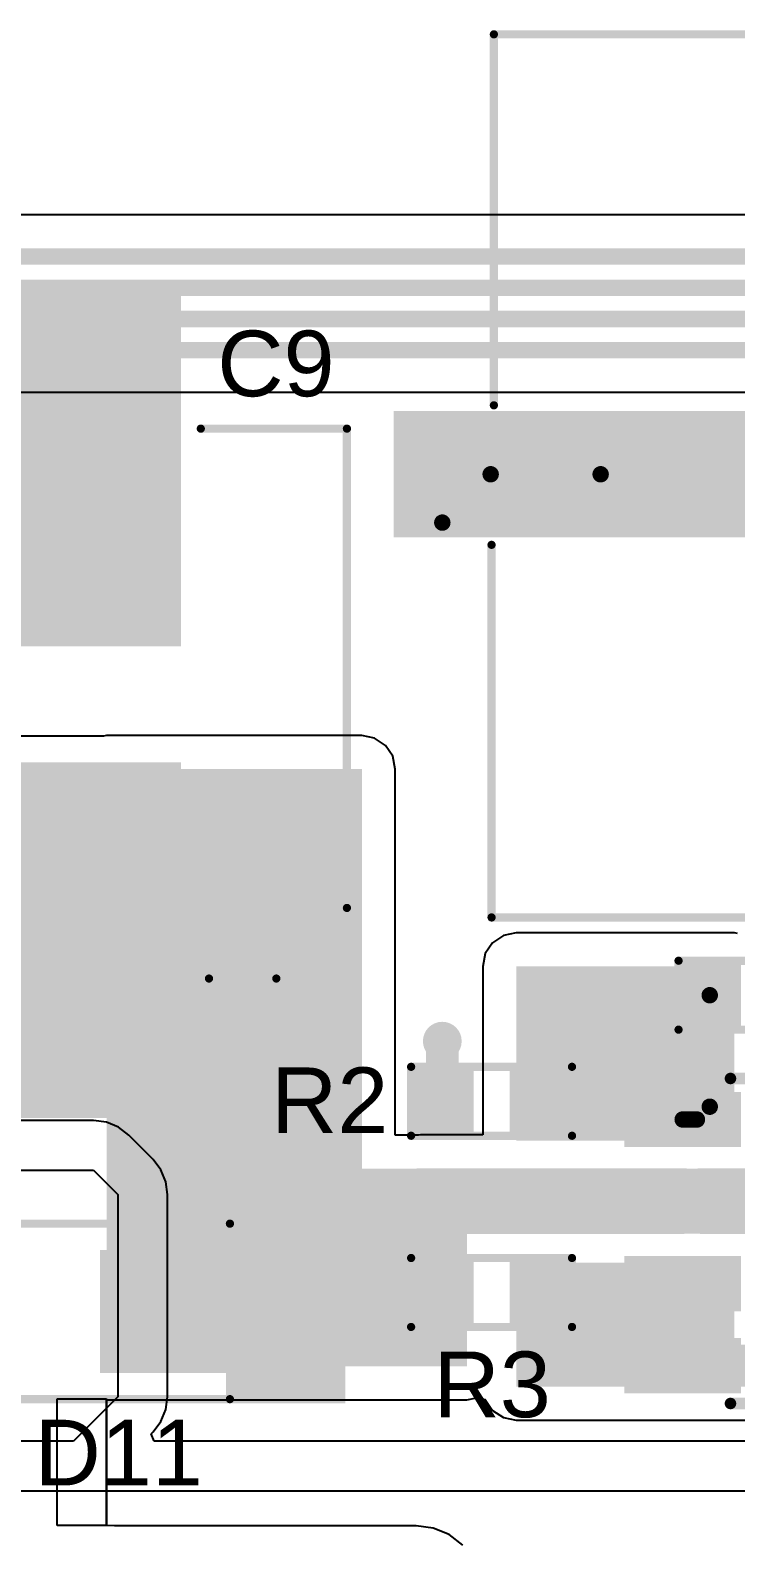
# Model space of a CAD drawing. Header units: millimetres. Extents: x 0 to 214, y 0 to 214.
# Drawn here: x 2.344 to 2.774, y 1.046 to 1.968 of the extents above; entities that cross this region are included whole.
import ezdxf

# ---------------------------------------------------------------- set-up
doc = ezdxf.new("R2010")
doc.units = ezdxf.units.MM
doc.header["$MEASUREMENT"] = 0
for name, color, linetype in [('BottomLayer', 5, 'Continuous'), ('TopLayer', 1, 'Continuous'), ('TopOverlay', 2, 'Continuous'), ('TopPaste', 8, 'Continuous'), ('TopSolder', 216, 'Continuous'), ('ViaHoleLayer', 16, 'Continuous')]:
    doc.layers.add(name, color=color, linetype=linetype)
doc.styles.add('Arial', font='', dxfattribs={"height": 0.2})
doc.styles.get('Arial').set_extended_font_data('Arial')

# ---------------------------------------------------------------- blocks, each defined once
blk = doc.blocks.new('SMA_189')
at = {"layer": 'TopLayer'}
for points in [[(-0.12795, 0.03346), (-0.02953, 0.03346), (-0.02953, -0.03346), (-0.12795, -0.03346)], [(0.02953, 0.03346), (0.12795, 0.03346), (0.12795, -0.03346), (0.02953, -0.03346)]]:
    blk.add_hatch(color=1, dxfattribs=at).paths.add_polyline_path(points)
at = {"layer": 'TopOverlay'}
for points in [[(-0.175, -0.05597), (-0.12906, -0.05597), (-0.12906, 0.05598), (-0.175, 0.05598)], [(-0.12992, 0.03638), (-0.1022, 0.03638), (-0.1022, 0.05598), (-0.12992, 0.05598)], [(-0.12992, -0.05598), (-0.1022, -0.05598), (-0.1022, -0.03638), (-0.12992, -0.03638)]]:
    blk.add_hatch(color=2, dxfattribs=at).paths.add_polyline_path(points)
at = {"layer": 'TopPaste'}
for points in [[(-0.12795, 0.03346), (-0.02953, 0.03346), (-0.02953, -0.03346), (-0.12795, -0.03346)], [(0.02953, 0.03346), (0.12795, 0.03346), (0.12795, -0.03346), (0.02953, -0.03346)]]:
    blk.add_hatch(color=8, dxfattribs=at).paths.add_polyline_path(points)
at = {"layer": 'TopSolder'}
for points in [[(-0.13195, 0.03746), (-0.02553, 0.03746), (-0.02553, -0.03746), (-0.13195, -0.03746)], [(0.02553, 0.03746), (0.13195, 0.03746), (0.13195, -0.03746), (0.02553, -0.03746)]]:
    blk.add_hatch(color=216, dxfattribs=at).paths.add_polyline_path(points)
at = {"layer": 'TopOverlay', "const_width": 0.005}
for points in [[(0.08115, 0.05345), (-0.10465, 0.05345)], [(0.08115, 0.05345), (0.08115, 0.03985)], [(0.08115, -0.03985), (0.08115, -0.05345)], [(0.08115, -0.05345), (-0.10465, -0.05345)]]:
    blk.add_lwpolyline(points, dxfattribs=at)
at = {"layer": 'TopOverlay', "const_width": 0.0025}
for points in [[(-0.1059, 0.05345, 1), (-0.1034, 0.05345, 1)], [(0.0799, 0.05345, 1), (0.0824, 0.05345, 1)], [(0.0799, 0.05345, 1), (0.0824, 0.05345, 1)], [(0.0799, 0.03985, 1), (0.0824, 0.03985, 1)], [(0.0799, -0.03985, 1), (0.0824, -0.03985, 1)], [(-0.1059, -0.05345, 1), (-0.1034, -0.05345, 1)], [(0.0799, -0.05345, 1), (0.0824, -0.05345, 1)], [(0.0799, -0.05345, 1), (0.0824, -0.05345, 1)]]:
    blk.add_lwpolyline(points, format="xyb", close=True, dxfattribs=at)
blk = doc.blocks.new('SOIC_8_335')
at = {"layer": 'TopLayer'}
for points in [[(-0.0735, 0.0622), (-0.1365, 0.0622), (-0.1365, 0.0878), (-0.0735, 0.0878)], [(0.13909, 0.0622), (0.0761, 0.0622), (0.0761, 0.0878), (0.13909, 0.0878)], [(-0.0735, 0.0122), (-0.1365, 0.0122), (-0.1365, 0.0378), (-0.0735, 0.0378)], [(0.13909, 0.0122), (0.0761, 0.0122), (0.0761, 0.0378), (0.13909, 0.0378)], [(-0.0735, -0.0378), (-0.1365, -0.0378), (-0.1365, -0.0122), (-0.0735, -0.0122)], [(0.13909, -0.0378), (0.0761, -0.0378), (0.0761, -0.0122), (0.13909, -0.0122)], [(-0.0735, -0.0878), (-0.1365, -0.0878), (-0.1365, -0.0622), (-0.0735, -0.0622)], [(0.13909, -0.0878), (0.0761, -0.0878), (0.0761, -0.0622), (0.13909, -0.0622)]]:
    blk.add_hatch(color=1, dxfattribs=at).paths.add_polyline_path(points)
at = {"layer": 'TopPaste'}
for points in [[(-0.0735, 0.0622), (-0.1365, 0.0622), (-0.1365, 0.0878), (-0.0735, 0.0878)], [(0.13909, 0.0622), (0.0761, 0.0622), (0.0761, 0.0878), (0.13909, 0.0878)], [(-0.0735, 0.0122), (-0.1365, 0.0122), (-0.1365, 0.0378), (-0.0735, 0.0378)], [(0.13909, 0.0122), (0.0761, 0.0122), (0.0761, 0.0378), (0.13909, 0.0378)], [(-0.0735, -0.0378), (-0.1365, -0.0378), (-0.1365, -0.0122), (-0.0735, -0.0122)], [(0.13909, -0.0378), (0.0761, -0.0378), (0.0761, -0.0122), (0.13909, -0.0122)], [(-0.0735, -0.0878), (-0.1365, -0.0878), (-0.1365, -0.0622), (-0.0735, -0.0622)], [(0.13909, -0.0878), (0.0761, -0.0878), (0.0761, -0.0622), (0.13909, -0.0622)]]:
    blk.add_hatch(color=8, dxfattribs=at).paths.add_polyline_path(points)
at = {"layer": 'TopSolder'}
for points in [[(-0.0695, 0.0582), (-0.1405, 0.0582), (-0.1405, 0.0918), (-0.0695, 0.0918)], [(0.14309, 0.0582), (0.0721, 0.0582), (0.0721, 0.0918), (0.14309, 0.0918)], [(-0.0695, 0.0082), (-0.1405, 0.0082), (-0.1405, 0.0418), (-0.0695, 0.0418)], [(0.14309, 0.0082), (0.0721, 0.0082), (0.0721, 0.0418), (0.14309, 0.0418)], [(-0.0695, -0.0418), (-0.1405, -0.0418), (-0.1405, -0.0082), (-0.0695, -0.0082)], [(0.14309, -0.0418), (0.0721, -0.0418), (0.0721, -0.0082), (0.14309, -0.0082)], [(-0.0695, -0.0918), (-0.1405, -0.0918), (-0.1405, -0.0582), (-0.0695, -0.0582)], [(0.14309, -0.0918), (0.0721, -0.0918), (0.0721, -0.0582), (0.14309, -0.0582)]]:
    blk.add_hatch(color=216, dxfattribs=at).paths.add_polyline_path(points)
at = {"layer": 'TopOverlay'}
for points, const_width in [([(-0.12253, 0.101, 1), (-0.13147, 0.101, 1)], 0.007), ([(-0.13322, 0.101, 1), (-0.12972, 0.101, 1)], 0.0035), ([(-0.12428, 0.101, 1), (-0.12078, 0.101, 1)], 0.0035), ([(-0.08025, 0.098, 1), (-0.07675, 0.098, 1)], 0.0035), ([(0.07675, 0.098, 1), (0.08025, 0.098, 1)], 0.0035), ([(-0.08025, -0.1, 1), (-0.07675, -0.1, 1)], 0.0035), ([(0.07675, -0.1, 1), (0.08025, -0.1, 1)], 0.0035)]:
    blk.add_lwpolyline(points, format="xyb", close=True, dxfattribs=dict(at, const_width=const_width))
at = {"layer": 'TopOverlay', "const_width": 0.007}
for points in [[(0.0785, 0.098), (-0.0785, 0.098)], [(0.0785, -0.1), (-0.0785, -0.1)]]:
    blk.add_lwpolyline(points, dxfattribs=at)
blk = doc.blocks.new('RES_0603_336')
at = {"layer": 'TopLayer'}
for points in [[(-0.015, 0.0175), (-0.015, -0.0175), (-0.045, -0.0175), (-0.045, 0.0175)], [(0.045, 0.0175), (0.045, -0.0175), (0.015, -0.0175), (0.015, 0.0175)]]:
    blk.add_hatch(color=1, dxfattribs=at).paths.add_polyline_path(points)
at = {"layer": 'TopPaste'}
for points in [[(-0.015, 0.0175), (-0.015, -0.0175), (-0.045, -0.0175), (-0.045, 0.0175)], [(0.045, 0.0175), (0.045, -0.0175), (0.015, -0.0175), (0.015, 0.0175)]]:
    blk.add_hatch(color=8, dxfattribs=at).paths.add_polyline_path(points)
at = {"layer": 'TopSolder'}
for points in [[(-0.011, 0.0215), (-0.011, -0.0215), (-0.049, -0.0215), (-0.049, 0.0215)], [(0.049, 0.0215), (0.049, -0.0215), (0.011, -0.0215), (0.011, 0.0215)]]:
    blk.add_hatch(color=216, dxfattribs=at).paths.add_polyline_path(points)
at = {"layer": 'TopOverlay', "const_width": 0.005}
for points in [[(-0.049, 0.021), (-0.049, -0.021)], [(0.049, 0.021), (-0.049, 0.021)], [(0.049, 0.021), (0.049, -0.021)], [(0.049, -0.021), (-0.049, -0.021)]]:
    blk.add_lwpolyline(points, dxfattribs=at)
at = {"layer": 'TopOverlay', "const_width": 0.0025}
for points in [[(-0.05025, 0.021, 1), (-0.04775, 0.021, 1)], [(-0.05025, 0.021, 1), (-0.04775, 0.021, 1)], [(0.04775, 0.021, 1), (0.05025, 0.021, 1)], [(0.04775, 0.021, 1), (0.05025, 0.021, 1)], [(-0.05025, -0.021, 1), (-0.04775, -0.021, 1)], [(-0.05025, -0.021, 1), (-0.04775, -0.021, 1)], [(0.04775, -0.021, 1), (0.05025, -0.021, 1)], [(0.04775, -0.021, 1), (0.05025, -0.021, 1)]]:
    blk.add_lwpolyline(points, format="xyb", close=True, dxfattribs=at)
blk = doc.blocks.new('RES_0603_337')
at = {"layer": 'TopLayer'}
for points in [[(-0.015, 0.0175), (-0.015, -0.0175), (-0.045, -0.0175), (-0.045, 0.0175)], [(0.045, 0.0175), (0.045, -0.0175), (0.015, -0.0175), (0.015, 0.0175)]]:
    blk.add_hatch(color=1, dxfattribs=at).paths.add_polyline_path(points)
at = {"layer": 'TopPaste'}
for points in [[(-0.015, 0.0175), (-0.015, -0.0175), (-0.045, -0.0175), (-0.045, 0.0175)], [(0.045, 0.0175), (0.045, -0.0175), (0.015, -0.0175), (0.015, 0.0175)]]:
    blk.add_hatch(color=8, dxfattribs=at).paths.add_polyline_path(points)
at = {"layer": 'TopSolder'}
for points in [[(-0.011, 0.0215), (-0.011, -0.0215), (-0.049, -0.0215), (-0.049, 0.0215)], [(0.049, 0.0215), (0.049, -0.0215), (0.011, -0.0215), (0.011, 0.0215)]]:
    blk.add_hatch(color=216, dxfattribs=at).paths.add_polyline_path(points)
at = {"layer": 'TopOverlay', "const_width": 0.005}
for points in [[(-0.049, -0.021), (-0.049, 0.021)], [(-0.049, 0.021), (0.049, 0.021)], [(0.049, -0.021), (0.049, 0.021)], [(-0.049, -0.021), (0.049, -0.021)]]:
    blk.add_lwpolyline(points, dxfattribs=at)
at = {"layer": 'TopOverlay', "const_width": 0.0025}
for points in [[(-0.05025, 0.021, 1), (-0.04775, 0.021, 1)], [(-0.05025, 0.021, 1), (-0.04775, 0.021, 1)], [(0.04775, 0.021, 1), (0.05025, 0.021, 1)], [(0.04775, 0.021, 1), (0.05025, 0.021, 1)], [(-0.05025, -0.021, 1), (-0.04775, -0.021, 1)], [(-0.05025, -0.021, 1), (-0.04775, -0.021, 1)], [(0.04775, -0.021, 1), (0.05025, -0.021, 1)], [(0.04775, -0.021, 1), (0.05025, -0.021, 1)]]:
    blk.add_lwpolyline(points, format="xyb", close=True, dxfattribs=at)
blk = doc.blocks.new('RES_0603_338')
at = {"layer": 'TopLayer'}
for points in [[(-0.015, 0.0175), (-0.015, -0.0175), (-0.045, -0.0175), (-0.045, 0.0175)], [(0.045, 0.0175), (0.045, -0.0175), (0.015, -0.0175), (0.015, 0.0175)]]:
    blk.add_hatch(color=1, dxfattribs=at).paths.add_polyline_path(points)
at = {"layer": 'TopPaste'}
for points in [[(-0.015, 0.0175), (-0.015, -0.0175), (-0.045, -0.0175), (-0.045, 0.0175)], [(0.045, 0.0175), (0.045, -0.0175), (0.015, -0.0175), (0.015, 0.0175)]]:
    blk.add_hatch(color=8, dxfattribs=at).paths.add_polyline_path(points)
at = {"layer": 'TopSolder'}
for points in [[(-0.011, 0.0215), (-0.011, -0.0215), (-0.049, -0.0215), (-0.049, 0.0215)], [(0.049, 0.0215), (0.049, -0.0215), (0.011, -0.0215), (0.011, 0.0215)]]:
    blk.add_hatch(color=216, dxfattribs=at).paths.add_polyline_path(points)
at = {"layer": 'TopOverlay', "const_width": 0.005}
for points in [[(0.049, 0.021), (-0.049, 0.021)], [(-0.049, 0.021), (-0.049, -0.021)], [(0.049, 0.021), (0.049, -0.021)], [(0.049, -0.021), (-0.049, -0.021)]]:
    blk.add_lwpolyline(points, dxfattribs=at)
at = {"layer": 'TopOverlay', "const_width": 0.0025}
for points in [[(-0.05025, 0.021, 1), (-0.04775, 0.021, 1)], [(-0.05025, 0.021, 1), (-0.04775, 0.021, 1)], [(0.04775, 0.021, 1), (0.05025, 0.021, 1)], [(0.04775, 0.021, 1), (0.05025, 0.021, 1)], [(-0.05025, -0.021, 1), (-0.04775, -0.021, 1)], [(-0.05025, -0.021, 1), (-0.04775, -0.021, 1)], [(0.04775, -0.021, 1), (0.05025, -0.021, 1)], [(0.04775, -0.021, 1), (0.05025, -0.021, 1)]]:
    blk.add_lwpolyline(points, format="xyb", close=True, dxfattribs=at)
blk = doc.blocks.new('VT1H471MI135000CE0_347')
at = {"layer": 'TopLayer'}
for points in [[(-0.32461, 0.03445), (-0.08051, 0.03445), (-0.08051, -0.03445), (-0.32461, -0.03445)], [(0.08051, 0.03445), (0.32461, 0.03445), (0.32461, -0.03445), (0.08051, -0.03445)]]:
    blk.add_hatch(color=1, dxfattribs=at).paths.add_polyline_path(points)
at = {"layer": 'TopPaste'}
for points in [[(-0.32461, 0.03445), (-0.08051, 0.03445), (-0.08051, -0.03445), (-0.32461, -0.03445)], [(0.08051, 0.03445), (0.32461, 0.03445), (0.32461, -0.03445), (0.08051, -0.03445)]]:
    blk.add_hatch(color=8, dxfattribs=at).paths.add_polyline_path(points)
at = {"layer": 'TopSolder'}
for points in [[(-0.32861, 0.03845), (-0.07651, 0.03845), (-0.07651, -0.03845), (-0.32861, -0.03845)], [(0.07651, 0.03845), (0.32861, 0.03845), (0.32861, -0.03845), (0.07651, -0.03845)]]:
    blk.add_hatch(color=216, dxfattribs=at).paths.add_polyline_path(points)
at = {"layer": 'TopOverlay'}
for points, const_width in [([(-0.13578, 0.27), (-0.26961, 0.13617)], 0.005), ([(0.269, 0.27), (-0.13578, 0.27)], 0.005), ([(0.269, 0.27), (0.269, 0.043)], 0.005), ([(-0.26842, 0.042), (-0.26961, 0.13617)], 0.005), ([(-0.30956, 0.108), (-0.30956, 0.048)], 0.01), ([(-0.27956, 0.077), (-0.33956, 0.077)], 0.01), ([(-0.26367, -0.04299), (-0.26488, -0.1389)], 0.005), ([(0.26758, -0.042), (0.26758, -0.268)], 0.005), ([(-0.13578, -0.268), (-0.26488, -0.1389)], 0.005), ([(0.26758, -0.268), (-0.13578, -0.268)], 0.005)]:
    blk.add_lwpolyline(points, dxfattribs=dict(at, const_width=const_width))
for points, const_width in [([(-0.13703, 0.27, 1), (-0.13453, 0.27, 1)], 0.0025), ([(-0.13703, 0.27, 1), (-0.13453, 0.27, 1)], 0.0025), ([(0.26775, 0.27, 1), (0.27025, 0.27, 1)], 0.0025), ([(0.26775, 0.27, 1), (0.27025, 0.27, 1)], 0.0025), ([(-0.27086, 0.13617, 1), (-0.26836, 0.13617, 1)], 0.0025), ([(-0.27086, 0.13617, 1), (-0.26836, 0.13617, 1)], 0.0025), ([(-0.31206, 0.108, 1), (-0.30706, 0.108, 1)], 0.005), ([(-0.34206, 0.077, 1), (-0.33706, 0.077, 1)], 0.005), ([(-0.28206, 0.077, 1), (-0.27706, 0.077, 1)], 0.005), ([(-0.31206, 0.048, 1), (-0.30706, 0.048, 1)], 0.005), ([(-0.26967, 0.042, 1), (-0.26717, 0.042, 1)], 0.0025), ([(0.26775, 0.043, 1), (0.27025, 0.043, 1)], 0.0025), ([(-0.26492, -0.04299, 1), (-0.26242, -0.04299, 1)], 0.0025), ([(0.26633, -0.042, 1), (0.26883, -0.042, 1)], 0.0025), ([(-0.26613, -0.1389, 1), (-0.26363, -0.1389, 1)], 0.0025), ([(-0.26613, -0.1389, 1), (-0.26363, -0.1389, 1)], 0.0025), ([(-0.13703, -0.268, 1), (-0.13453, -0.268, 1)], 0.0025), ([(-0.13703, -0.268, 1), (-0.13453, -0.268, 1)], 0.0025), ([(0.26633, -0.268, 1), (0.26883, -0.268, 1)], 0.0025), ([(0.26633, -0.268, 1), (0.26883, -0.268, 1)], 0.0025)]:
    blk.add_lwpolyline(points, format="xyb", close=True, dxfattribs=dict(at, const_width=const_width))
blk = doc.blocks.new('UWX1E101MCL1GB_348')
at = {"layer": 'TopLayer'}
for points in [[(-0.03937, 0.06496), (-0.03937, -0.06496), (-0.24803, -0.06496), (-0.24803, 0.06496)], [(0.24803, 0.06496), (0.24803, -0.06496), (0.03937, -0.06496), (0.03937, 0.06496)]]:
    blk.add_hatch(color=1, dxfattribs=at).paths.add_polyline_path(points)
at = {"layer": 'TopPaste'}
for points in [[(-0.03937, 0.06496), (-0.03937, -0.06496), (-0.24803, -0.06496), (-0.24803, 0.06496)], [(0.24803, 0.06496), (0.24803, -0.06496), (0.03937, -0.06496), (0.03937, 0.06496)]]:
    blk.add_hatch(color=8, dxfattribs=at).paths.add_polyline_path(points)
at = {"layer": 'TopSolder'}
for points in [[(-0.03537, 0.06896), (-0.03537, -0.06896), (-0.25203, -0.06896), (-0.25203, 0.06896)], [(0.25203, 0.06896), (0.25203, -0.06896), (0.03537, -0.06896), (0.03537, 0.06896)]]:
    blk.add_hatch(color=216, dxfattribs=at).paths.add_polyline_path(points)
at = {"layer": 'TopOverlay', "const_width": 0.005}
for points in [[(-0.124, 0.17), (-0.167, 0.127)], [(-0.124, 0.17), (0.168, 0.17)], [(0.168, 0.17), (0.168, 0.081)], [(-0.167, 0.127), (-0.167, 0.086)], [(-0.208, 0.098), (-0.208, 0.074)], [(-0.22, 0.086), (-0.196, 0.086)], [(0.168, -0.081), (0.168, -0.17)], [(-0.167, -0.086), (-0.167, -0.127)], [(-0.167, -0.127), (-0.124, -0.17)], [(-0.124, -0.17), (0.168, -0.17)]]:
    blk.add_lwpolyline(points, dxfattribs=at)
at = {"layer": 'TopOverlay', "const_width": 0.0025}
for points in [[(-0.12525, 0.17, 1), (-0.12275, 0.17, 1)], [(-0.12525, 0.17, 1), (-0.12275, 0.17, 1)], [(0.16675, 0.17, 1), (0.16925, 0.17, 1)], [(0.16675, 0.17, 1), (0.16925, 0.17, 1)], [(-0.16825, 0.127, 1), (-0.16575, 0.127, 1)], [(-0.16825, 0.127, 1), (-0.16575, 0.127, 1)], [(-0.20925, 0.098, 1), (-0.20675, 0.098, 1)], [(-0.22125, 0.086, 1), (-0.21875, 0.086, 1)], [(-0.19725, 0.086, 1), (-0.19475, 0.086, 1)], [(-0.16825, 0.086, 1), (-0.16575, 0.086, 1)], [(0.16675, 0.081, 1), (0.16925, 0.081, 1)], [(-0.20925, 0.074, 1), (-0.20675, 0.074, 1)], [(0.16675, -0.081, 1), (0.16925, -0.081, 1)], [(-0.16825, -0.086, 1), (-0.16575, -0.086, 1)], [(-0.16825, -0.127, 1), (-0.16575, -0.127, 1)], [(-0.16825, -0.127, 1), (-0.16575, -0.127, 1)], [(-0.12525, -0.17, 1), (-0.12275, -0.17, 1)], [(-0.12525, -0.17, 1), (-0.12275, -0.17, 1)], [(0.16675, -0.17, 1), (0.16925, -0.17, 1)], [(0.16675, -0.17, 1), (0.16925, -0.17, 1)]]:
    blk.add_lwpolyline(points, format="xyb", close=True, dxfattribs=at)

msp = doc.modelspace()

# ---------------------------------------------------------------- hatches: boundary and pattern name
at = {"layer": 'BottomLayer'}
h = msp.add_hatch(color=5, dxfattribs=at)
edge = h.paths.add_edge_path()
edge.add_arc((2.59498, 1.35203), 0.01181, 0, 360)
at = {"layer": 'TopLayer'}
for points in [[(2.39051, 1.19151), (2.54598, 1.19151), (2.54598, 1.51782), (2.39051, 1.51782)], [(2.63998, 1.29151), (2.77287, 1.29151), (2.77287, 1.39753), (2.63998, 1.39753)], [(2.39051, 1.23482), (2.77288, 1.23482), (2.77288, 1.2744), (2.39051, 1.2744)], [(2.39051, 1.15393), (2.60998, 1.15393), (2.60998, 1.2694), (2.39051, 1.2694)], [(2.63998, 1.14151), (2.77288, 1.14151), (2.77288, 1.2171), (2.63998, 1.2171)], [(2.70989, 1.14151), (2.77288, 1.14151), (2.77288, 1.2171), (2.70989, 1.2171)], [(2.70989, 1.14151), (2.98548, 1.14151), (2.98548, 1.1671), (2.70989, 1.1671)]]:
    msp.add_hatch(color=1, dxfattribs=at).paths.add_polyline_path(points)
h = msp.add_hatch(color=1, dxfattribs=at)
edge = h.paths.add_edge_path()
edge.add_arc((2.59498, 1.35203), 0.01181, 0, 360)
at = {"layer": 'ViaHoleLayer'}
h = msp.add_hatch(color=16, dxfattribs=at)
edge = h.paths.add_edge_path()
edge.add_arc((2.59498, 1.35203), 0.00591, 0, 360)

# ---------------------------------------------------------------- linework, layer by layer
at = {"layer": 'BottomLayer'}
for p, q in [((3.5713, 1.85549), (2.25622, 1.85549)), ((1.83535, 1.74751), (3.23507, 1.74751)), ((2.38258, 1.30368), (1.86842, 1.30368)), ((2.39042, 1.30264), (2.38258, 1.30368)), ((2.39771, 1.29962), (2.39042, 1.30264)), ((2.40398, 1.29481), (2.39771, 1.29962)), ((2.41882, 1.27998), (2.40398, 1.29481)), ((2.40398, 1.29481), (2.40398, 1.29481)), ((1.86842, 1.27342), (2.38258, 1.27342)), ((2.38258, 1.27342), (2.39742, 1.25858)), ((2.42363, 1.27371), (2.41882, 1.27998)), ((2.42665, 1.26641), (2.42363, 1.27371)), ((2.42768, 1.25858), (2.42665, 1.26641)), ((2.39742, 1.25858), (2.39742, 1.13542)), ((2.42768, 1.13542), (2.42768, 1.25858)), ((2.42768, 1.25858), (2.42768, 1.25858)), ((2.39742, 1.13542), (2.37026, 1.10826)), ((2.42665, 1.12759), (2.42768, 1.13542)), ((2.42363, 1.12029), (2.42665, 1.12759)), ((2.41882, 1.11402), (2.42363, 1.12029)), ((2.37026, 1.10826), (2.12248, 1.10826)), ((2.41767, 1.11288), (2.41882, 1.11402)), ((2.41958, 1.10826), (2.41767, 1.11288)), ((3.006, 1.10826), (2.41958, 1.10826)), ((2.12446, 1.078), (3.006, 1.078))]:
    msp.add_line(p, q, dxfattribs=at)
at = {"layer": 'BottomLayer', "const_width": 0.01}
for points in [[(1.7321, 1.83), (3.73686, 1.83)], [(1.75276, 1.811), (3.7419, 1.811)], [(1.8116, 1.792), (3.74694, 1.792)], [(1.82213, 1.773), (3.75198, 1.773)]]:
    msp.add_lwpolyline(points, dxfattribs=at)
at = {"layer": 'TopLayer'}
for p, q in [((2.38854, 1.53782), (2.28192, 1.53782)), ((2.39051, 1.53821), (2.38854, 1.53782)), ((2.54598, 1.53821), (2.39051, 1.53821)), ((2.55378, 1.53666), (2.54598, 1.53821)), ((2.5604, 1.53224), (2.55378, 1.53666)), ((2.56482, 1.52563), (2.5604, 1.53224)), ((2.56637, 1.51782), (2.56482, 1.52563)), ((2.56637, 1.29479), (2.56637, 1.51782)), ((2.62556, 1.41195), (2.62114, 1.40534)), ((2.63217, 1.41637), (2.62556, 1.41195)), ((2.63998, 1.41793), (2.63217, 1.41637)), ((2.77287, 1.41793), (2.63998, 1.41793)), ((2.77484, 1.41753), (2.77287, 1.41793)), ((2.62114, 1.40534), (2.61959, 1.39753)), ((2.61959, 1.39753), (2.61959, 1.29495)), ((2.58046, 1.29479), (2.56637, 1.29479)), ((2.5817, 1.29495), (2.58046, 1.29479)), ((2.61959, 1.29495), (2.5817, 1.29495)), ((2.3605, 1.057), (2.3605, 1.13406)), ((2.3605, 1.13406), (2.39051, 1.13406)), ((2.39051, 1.13406), (2.39051, 1.057)), ((2.39051, 1.06182), (2.39051, 1.13354)), ((2.39051, 1.13354), (2.60998, 1.13354)), ((2.60998, 1.13354), (2.61584, 1.13471)), ((2.61584, 1.13471), (2.62114, 1.1337)), ((2.62114, 1.1337), (2.62556, 1.12709)), ((2.62556, 1.12709), (2.63217, 1.12267)), ((2.63217, 1.12267), (2.63998, 1.12112)), ((2.63998, 1.12112), (2.98548, 1.12112)), ((2.39051, 1.057), (2.39051, 1.06182)), ((2.39051, 1.057), (2.3605, 1.057)), ((2.39543, 1.05682), (2.39051, 1.057)), ((2.57902, 1.05682), (2.39543, 1.05682)), ((2.58946, 1.05544), (2.57902, 1.05682)), ((2.57902, 1.05682), (2.57902, 1.05682)), ((2.59919, 1.05141), (2.58946, 1.05544)), ((2.60755, 1.045), (2.59919, 1.05141))]:
    msp.add_line(p, q, dxfattribs=at)
for points, const_width in [([(2.59498, 1.66795), (2.62443, 1.6974)], 0.01), ([(2.62443, 1.6974), (2.69142, 1.6974)], 0.01), ([(2.75787, 1.3121), (2.75787, 1.38003)], 0.01), ([(2.59498, 1.3154), (2.59498, 1.35203)], 0.02), ([(2.65498, 1.3154), (2.71159, 1.3154)], 0.02), ([(2.71159, 1.3154), (2.72269, 1.3043)], 0.02), ([(2.72269, 1.3043), (2.74139, 1.3043)], 0.02), ([(2.74139, 1.3043), (2.75007, 1.3043)], 0.01), ([(2.75007, 1.3043), (2.75787, 1.3121)], 0.01), ([(2.5817, 1.25461), (2.74139, 1.25461)], 0.04), ([(2.75288, 1.25461), (2.837, 1.25461)], 0.04)]:
    msp.add_lwpolyline(points, dxfattribs=dict(at, const_width=const_width))
for points, const_width in [([(2.62193, 1.6974, 1), (2.62693, 1.6974, 1)], 0.005), ([(2.62193, 1.6974, 1), (2.62693, 1.6974, 1)], 0.005), ([(2.68892, 1.6974, 1), (2.69392, 1.6974, 1)], 0.005), ([(2.59248, 1.66795, 1), (2.59748, 1.66795, 1)], 0.005), ([(2.75537, 1.38003, 1), (2.76037, 1.38003, 1)], 0.005), ([(2.58998, 1.35203, 1), (2.59998, 1.35203, 1)], 0.01), ([(2.58998, 1.3154, 1), (2.59998, 1.3154, 1)], 0.01), ([(2.64998, 1.3154, 1), (2.65998, 1.3154, 1)], 0.01), ([(2.70659, 1.3154, 1), (2.71659, 1.3154, 1)], 0.01), ([(2.70659, 1.3154, 1), (2.71659, 1.3154, 1)], 0.01), ([(2.71769, 1.3043, 1), (2.72769, 1.3043, 1)], 0.01), ([(2.71769, 1.3043, 1), (2.72769, 1.3043, 1)], 0.01), ([(2.73639, 1.3043, 1), (2.74639, 1.3043, 1)], 0.01), ([(2.73889, 1.3043, 1), (2.74389, 1.3043, 1)], 0.005), ([(2.74757, 1.3043, 1), (2.75257, 1.3043, 1)], 0.005), ([(2.74757, 1.3043, 1), (2.75257, 1.3043, 1)], 0.005), ([(2.75537, 1.3121, 1), (2.76037, 1.3121, 1)], 0.005), ([(2.75537, 1.3121, 1), (2.76037, 1.3121, 1)], 0.005), ([(2.5717, 1.25461, 1), (2.5917, 1.25461, 1)], 0.02), ([(2.73139, 1.25461, 1), (2.75139, 1.25461, 1)], 0.02), ([(2.74288, 1.25461, 1), (2.76288, 1.25461, 1)], 0.02)]:
    msp.add_lwpolyline(points, format="xyb", close=True, dxfattribs=dict(at, const_width=const_width))

# ---------------------------------------------------------------- block references
for name, p, rotation in [('VT1H471MI135000CE0_347', (2.89398, 1.6974), 180), ('UWX1E101MCL1GB_348', (2.36688, 1.55719), 90), ('RES_0603_338', (2.78787, 1.38003), 180), ('SOIC_8_335', (2.84899, 1.2293), 180), ('SMA_189', (2.36098, 1.1874), 180), ('RES_0603_336', (2.62498, 1.19893), 180)]:
    msp.add_blockref(name, p, dxfattribs=dict(rotation=rotation))
msp.add_blockref('RES_0603_337', (2.62498, 1.3154))

# ---------------------------------------------------------------- texts
at = {"layer": 'TopOverlay', "style": 'Arial'}
for s, p in [('C9', (2.45794, 1.7449)), ('R2', (2.49068, 1.29601)), ('R3', (2.58966, 1.12294)), ('D11', (2.34666, 1.0814))]:
    msp.add_text(s, height=0.04, dxfattribs=at).set_placement(p)

doc.saveas('drawing.dxf')
